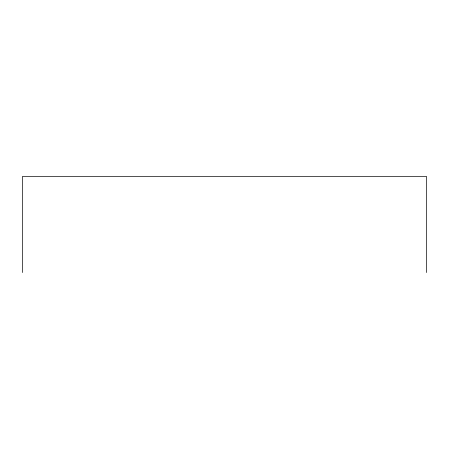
<?xml version="1.0" encoding="UTF-8"?>
<svg xmlns="http://www.w3.org/2000/svg" width="449" height="449" viewBox="0 0 449 449"><rect width="100%" height="100%" fill="white"/><g stroke="black" fill="none" stroke-linecap="round" stroke-linejoin="round"><path stroke-width="0.67" d="M426.55 272.537L426.55 176.463L22.45 176.463L22.45 272.537"/></g></svg>
